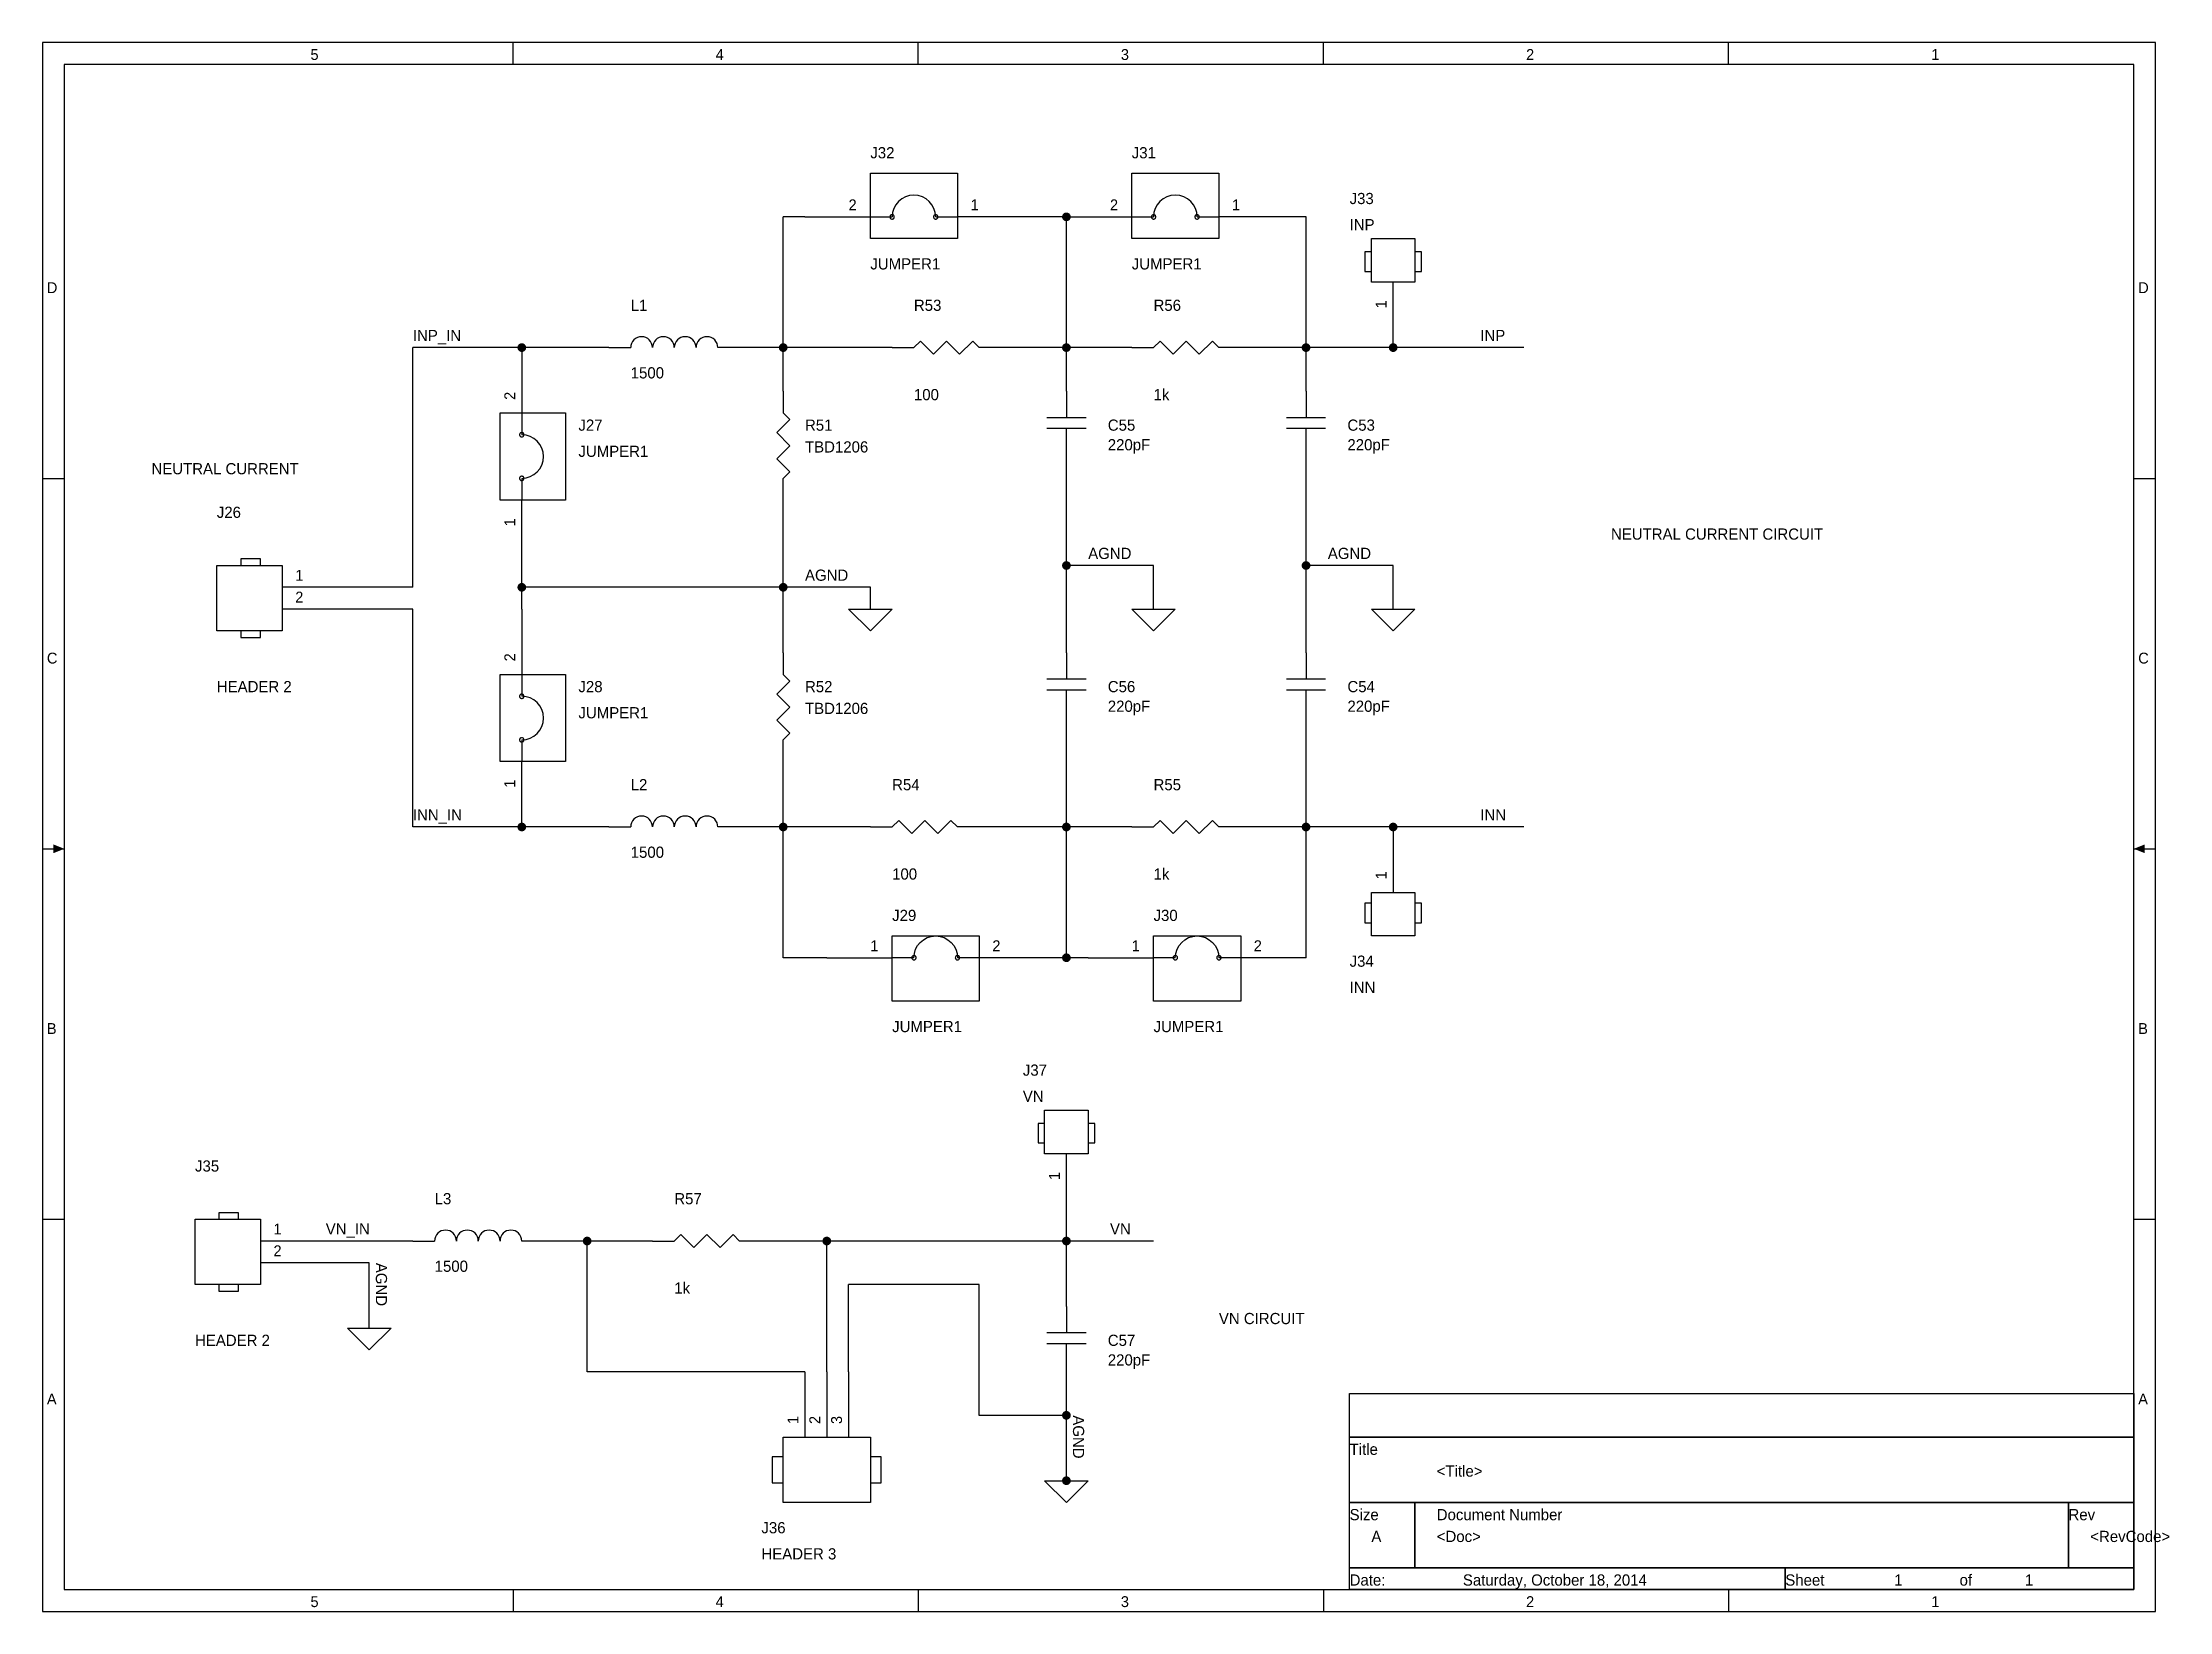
# Model space of a CAD drawing. Extents: x -0.1 to 9.66, y 0.1 to 7.3.
import ezdxf

# ---------------------------------------------------------------- set-up
doc = ezdxf.new("R2010")
doc.units = 0

msp = doc.modelspace()

# ---------------------------------------------------------------- linework, layer by layer
at = {"layer": 'PARTS'}
for p, q in [((3.4, 6.5), (3.7, 6.5)), ((4.4, 6.5), (4.1, 6.5)), ((4.6, 6.5), (4.9, 6.5)), ((5.6, 6.5), (5.3, 6.5)), ((6.1, 5.9), (6.1, 6.2)), ((2.1, 5.9), (2.1, 5.6)), ((2.5, 5.9), (2.6, 5.9)), ((3.1, 5.9), (3, 5.9)), ((3.8, 5.9), (3.9, 5.9)), ((4.3, 5.9), (4.2, 5.9)), ((4.9, 5.9), (5, 5.9)), ((5.4, 5.9), (5.3, 5.9)), ((3.3, 5.7), (3.3, 5.6)), ((4.6, 5.7), (4.6, 5.6)), ((5.7, 5.7), (5.7, 5.6)), ((4.6, 5.4), (4.6, 5.5)), ((5.7, 5.4), (5.7, 5.5)), ((3.3, 5.2), (3.3, 5.3)), ((2.1, 4.9), (2.1, 5.2)), ((1.3, 4.8), (1, 4.8)), ((1.3, 4.7), (1, 4.7)), ((2.1, 4.7), (2.1, 4.4)), ((3.3, 4.5), (3.3, 4.4)), ((4.6, 4.5), (4.6, 4.4)), ((5.7, 4.5), (5.7, 4.4)), ((4.6, 4.2), (4.6, 4.3)), ((5.7, 4.2), (5.7, 4.3)), ((3.3, 4), (3.3, 4.1)), ((2.1, 3.7), (2.1, 4)), ((2.5, 3.7), (2.6, 3.7)), ((3.1, 3.7), (3, 3.7)), ((3.7, 3.7), (3.8, 3.7)), ((4.2, 3.7), (4.1, 3.7)), ((4.9, 3.7), (5, 3.7)), ((5.4, 3.7), (5.3, 3.7)), ((6.1, 3.7), (6.1, 3.4)), ((3.5, 3.1), (3.8, 3.1)), ((4.5, 3.1), (4.2, 3.1)), ((4.7, 3.1), (5, 3.1)), ((5.7, 3.1), (5.4, 3.1)), ((4.6, 1.9), (4.6, 2.2)), ((1.2, 1.8), (0.9, 1.8)), ((1.6, 1.8), (1.7, 1.8)), ((2.2, 1.8), (2.1, 1.8)), ((2.7, 1.8), (2.8, 1.8)), ((3.2, 1.8), (3.1, 1.8)), ((1.2, 1.7), (0.9, 1.7)), ((4.6, 1.5), (4.6, 1.4)), ((4.6, 1.2), (4.6, 1.3)), ((3.4, 1.2), (3.4, 0.9)), ((3.5, 1.2), (3.5, 0.9)), ((3.6, 1.2), (3.6, 0.9))]:
    msp.add_line(p, q, dxfattribs=at)
for points in [[(4.1, 6.4), (3.7, 6.4), (3.7, 6.7), (4.1, 6.7)], [(5.3, 6.4), (4.9, 6.4), (4.9, 6.7), (5.3, 6.7)], [(6.2, 6.4), (6.2, 6.2), (6, 6.2), (6, 6.4)], [(2, 5.2), (2, 5.6), (2.3, 5.6), (2.3, 5.2)], [(0.7, 4.9), (1, 4.9), (1, 4.6), (0.7, 4.6)], [(2, 4), (2, 4.4), (2.3, 4.4), (2.3, 4)], [(6, 3.2), (6, 3.4), (6.2, 3.4), (6.2, 3.2)], [(3.8, 3.2), (4.2, 3.2), (4.2, 2.9), (3.8, 2.9)], [(5, 3.2), (5.4, 3.2), (5.4, 2.9), (5, 2.9)], [(4.7, 2.4), (4.7, 2.2), (4.5, 2.2), (4.5, 2.4)], [(0.6, 1.9), (0.9, 1.9), (0.9, 1.6), (0.6, 1.6)], [(3.3, 0.6), (3.3, 0.9), (3.7, 0.9), (3.7, 0.6)]]:
    msp.add_lwpolyline(points, close=True, dxfattribs=at)
for points in [[(4, 6.5, 1), (3.8, 6.5)], [(5.2, 6.5, 1), (5, 6.5)], [(2.65, 5.95, 0.4142), (2.6, 5.9)], [(2.7, 5.9, 0.4142), (2.65, 5.95)], [(2.75, 5.95, 0.4142), (2.7, 5.9)], [(2.8, 5.9, 0.4142), (2.75, 5.95)], [(2.85, 5.95, 0.4142), (2.8, 5.9)], [(2.9, 5.9, 0.4142), (2.85, 5.95)], [(2.95, 5.95, 0.4142), (2.9, 5.9)], [(3, 5.9, 0.4142), (2.95, 5.95)], [(2.1, 5.3, 1), (2.1, 5.5)], [(2.1, 4.1, 1), (2.1, 4.3)], [(2.65, 3.75, 0.4142), (2.6, 3.7)], [(2.7, 3.7, 0.4142), (2.65, 3.75)], [(2.75, 3.75, 0.4142), (2.7, 3.7)], [(2.8, 3.7, 0.4142), (2.75, 3.75)], [(2.85, 3.75, 0.4142), (2.8, 3.7)], [(2.9, 3.7, 0.4142), (2.85, 3.75)], [(2.95, 3.75, 0.4142), (2.9, 3.7)], [(3, 3.7, 0.4142), (2.95, 3.75)], [(3.9, 3.1, -1), (4.1, 3.1)], [(5.1, 3.1, -1), (5.3, 3.1)], [(1.75, 1.85, 0.4142), (1.7, 1.8)], [(1.8, 1.8, 0.4142), (1.75, 1.85)], [(1.85, 1.85, 0.4142), (1.8, 1.8)], [(1.9, 1.8, 0.4142), (1.85, 1.85)], [(1.95, 1.85, 0.4142), (1.9, 1.8)], [(2, 1.8, 0.4142), (1.95, 1.85)], [(2.05, 1.85, 0.4142), (2, 1.8)], [(2.1, 1.8, 0.4142), (2.05, 1.85)]]:
    msp.add_lwpolyline(points, format="xyb", dxfattribs=at)
for points in [[(3.7, 6.5), (3.8, 6.5)], [(4, 6.5), (4.1, 6.5)], [(4.9, 6.5), (5, 6.5)], [(5.2, 6.5), (5.3, 6.5)], [(6, 6.34), (6, 6.34), (5.97, 6.34), (5.97, 6.25), (6, 6.25)], [(6.2, 6.25), (6.2, 6.25), (6.23, 6.25), (6.23, 6.34), (6.2, 6.34)], [(3.9, 5.9), (3.93, 5.93)], [(3.93, 5.93), (3.99, 5.87)], [(3.99, 5.87), (4.05, 5.93)], [(4.05, 5.93), (4.11, 5.87)], [(4.11, 5.87), (4.17, 5.93)], [(4.17, 5.93), (4.2, 5.9)], [(5, 5.9), (5.03, 5.93)], [(5.03, 5.93), (5.09, 5.87)], [(5.09, 5.87), (5.15, 5.93)], [(5.15, 5.93), (5.21, 5.87)], [(5.21, 5.87), (5.27, 5.93)], [(5.27, 5.93), (5.3, 5.9)], [(2.1, 5.6), (2.1, 5.5)], [(3.33, 5.57), (3.27, 5.51)], [(3.3, 5.6), (3.33, 5.57)], [(4.51, 5.58), (4.69, 5.58)], [(4.6, 5.6), (4.6, 5.58)], [(5.61, 5.58), (5.79, 5.58)], [(5.7, 5.6), (5.7, 5.58)], [(3.27, 5.51), (3.33, 5.45)], [(4.51, 5.53), (4.69, 5.53)], [(4.6, 5.5), (4.6, 5.53)], [(5.61, 5.53), (5.79, 5.53)], [(5.7, 5.5), (5.7, 5.53)], [(3.33, 5.45), (3.27, 5.39)], [(3.27, 5.39), (3.33, 5.33)], [(2.1, 5.3), (2.1, 5.2)], [(3.33, 5.33), (3.3, 5.3)], [(0.9, 4.9), (0.9, 4.9), (0.9, 4.93), (0.81, 4.93), (0.81, 4.9)], [(3.6, 4.7), (3.8, 4.7)], [(3.7, 4.6), (3.6, 4.7)], [(3.8, 4.7), (3.7, 4.6)], [(4.9, 4.7), (5.1, 4.7)], [(5, 4.6), (4.9, 4.7)], [(5.1, 4.7), (5, 4.6)], [(6, 4.7), (6.2, 4.7)], [(6.1, 4.6), (6, 4.7)], [(6.2, 4.7), (6.1, 4.6)], [(0.81, 4.6), (0.81, 4.6), (0.81, 4.57), (0.9, 4.57), (0.9, 4.6)], [(2.1, 4.4), (2.1, 4.3)], [(3.3, 4.4), (3.33, 4.37)], [(4.6, 4.4), (4.6, 4.38)], [(5.7, 4.4), (5.7, 4.38)], [(3.33, 4.37), (3.27, 4.31)], [(3.27, 4.31), (3.33, 4.25)], [(4.51, 4.38), (4.69, 4.38)], [(4.51, 4.33), (4.69, 4.33)], [(4.6, 4.3), (4.6, 4.33)], [(5.61, 4.38), (5.79, 4.38)], [(5.61, 4.33), (5.79, 4.33)], [(5.7, 4.3), (5.7, 4.33)], [(3.33, 4.25), (3.27, 4.19)], [(3.27, 4.19), (3.33, 4.13)], [(3.33, 4.13), (3.3, 4.1)], [(2.1, 4.1), (2.1, 4)], [(3.8, 3.7), (3.83, 3.73)], [(3.83, 3.73), (3.89, 3.67)], [(3.89, 3.67), (3.95, 3.73)], [(3.95, 3.73), (4.01, 3.67)], [(4.01, 3.67), (4.07, 3.73)], [(4.07, 3.73), (4.1, 3.7)], [(5, 3.7), (5.03, 3.73)], [(5.03, 3.73), (5.09, 3.67)], [(5.09, 3.67), (5.15, 3.73)], [(5.15, 3.73), (5.21, 3.67)], [(5.21, 3.67), (5.27, 3.73)], [(5.27, 3.73), (5.3, 3.7)], [(6, 3.35), (6, 3.35), (5.97, 3.35), (5.97, 3.26), (6, 3.26)], [(6.2, 3.26), (6.2, 3.26), (6.23, 3.26), (6.23, 3.35), (6.2, 3.35)], [(3.9, 3.1), (3.8, 3.1)], [(4.2, 3.1), (4.1, 3.1)], [(5.1, 3.1), (5, 3.1)], [(5.4, 3.1), (5.3, 3.1)], [(4.5, 2.34), (4.5, 2.34), (4.47, 2.34), (4.47, 2.25), (4.5, 2.25)], [(4.7, 2.25), (4.7, 2.25), (4.73, 2.25), (4.73, 2.34), (4.7, 2.34)], [(0.8, 1.9), (0.8, 1.9), (0.8, 1.93), (0.71, 1.93), (0.71, 1.9)], [(2.8, 1.8), (2.83, 1.83)], [(2.83, 1.83), (2.89, 1.77)], [(2.89, 1.77), (2.95, 1.83)], [(2.95, 1.83), (3.01, 1.77)], [(3.01, 1.77), (3.07, 1.83)], [(3.07, 1.83), (3.1, 1.8)], [(0.71, 1.6), (0.71, 1.6), (0.71, 1.57), (0.8, 1.57), (0.8, 1.6)], [(1.3, 1.4), (1.5, 1.4)], [(1.4, 1.3), (1.3, 1.4)], [(1.5, 1.4), (1.4, 1.3)], [(4.51, 1.38), (4.69, 1.38)], [(4.6, 1.4), (4.6, 1.38)], [(4.51, 1.33), (4.69, 1.33)], [(4.6, 1.3), (4.6, 1.33)], [(3.3, 0.8), (3.3, 0.81), (3.25, 0.81), (3.25, 0.69), (3.3, 0.69)], [(3.7, 0.7), (3.7, 0.69), (3.75, 0.69), (3.75, 0.81), (3.7, 0.81)], [(4.5, 0.7), (4.7, 0.7)], [(4.6, 0.6), (4.5, 0.7)], [(4.7, 0.7), (4.6, 0.6)]]:
    msp.add_lwpolyline(points, dxfattribs=at)
for points in [[(3.81, 6.5, 0.0985), (3.8092, 6.5038, 0.0985), (3.8071, 6.5071, 0.0985), (3.8038, 6.5092, 0.0985), (3.8, 6.51, 0.0985), (3.7962, 6.5092, 0.0985), (3.7929, 6.5071, 0.0985), (3.7908, 6.5038, 0.0985), (3.79, 6.5, 0.0985), (3.7908, 6.4962, 0.0985), (3.7929, 6.4929, 0.0985), (3.7962, 6.4908, 0.0985), (3.8, 6.49, 0.0985), (3.8038, 6.4908, 0.0985), (3.8071, 6.4929, 0.0985), (3.8092, 6.4962, 0.0985)], [(4.01, 6.5, 0.0985), (4.0092, 6.5038, 0.0985), (4.0071, 6.5071, 0.0985), (4.0038, 6.5092, 0.0985), (4, 6.51, 0.0985), (3.9962, 6.5092, 0.0985), (3.9929, 6.5071, 0.0985), (3.9908, 6.5038, 0.0985), (3.99, 6.5, 0.0985), (3.9908, 6.4962, 0.0985), (3.9929, 6.4929, 0.0985), (3.9962, 6.4908, 0.0985), (4, 6.49, 0.0985), (4.0038, 6.4908, 0.0985), (4.0071, 6.4929, 0.0985), (4.0092, 6.4962, 0.0985)], [(5.01, 6.5, 0.0985), (5.0092, 6.5038, 0.0985), (5.0071, 6.5071, 0.0985), (5.0038, 6.5092, 0.0985), (5, 6.51, 0.0985), (4.9962, 6.5092, 0.0985), (4.9929, 6.5071, 0.0985), (4.9908, 6.5038, 0.0985), (4.99, 6.5, 0.0985), (4.9908, 6.4962, 0.0985), (4.9929, 6.4929, 0.0985), (4.9962, 6.4908, 0.0985), (5, 6.49, 0.0985), (5.0038, 6.4908, 0.0985), (5.0071, 6.4929, 0.0985), (5.0092, 6.4962, 0.0985)], [(5.21, 6.5, 0.0985), (5.2092, 6.5038, 0.0985), (5.2071, 6.5071, 0.0985), (5.2038, 6.5092, 0.0985), (5.2, 6.51, 0.0985), (5.1962, 6.5092, 0.0985), (5.1929, 6.5071, 0.0985), (5.1908, 6.5038, 0.0985), (5.19, 6.5, 0.0985), (5.1908, 6.4962, 0.0985), (5.1929, 6.4929, 0.0985), (5.1962, 6.4908, 0.0985), (5.2, 6.49, 0.0985), (5.2038, 6.4908, 0.0985), (5.2071, 6.4929, 0.0985), (5.2092, 6.4962, 0.0985)], [(2.11, 5.5, 0.0985), (2.1092, 5.5038, 0.0985), (2.1071, 5.5071, 0.0985), (2.1038, 5.5092, 0.0985), (2.1, 5.51, 0.0985), (2.0962, 5.5092, 0.0985), (2.0929, 5.5071, 0.0985), (2.0908, 5.5038, 0.0985), (2.09, 5.5, 0.0985), (2.0908, 5.4962, 0.0985), (2.0929, 5.4929, 0.0985), (2.0962, 5.4908, 0.0985), (2.1, 5.49, 0.0985), (2.1038, 5.4908, 0.0985), (2.1071, 5.4929, 0.0985), (2.1092, 5.4962, 0.0985)], [(2.11, 5.3, 0.0985), (2.1092, 5.3038, 0.0985), (2.1071, 5.3071, 0.0985), (2.1038, 5.3092, 0.0985), (2.1, 5.31, 0.0985), (2.0962, 5.3092, 0.0985), (2.0929, 5.3071, 0.0985), (2.0908, 5.3038, 0.0985), (2.09, 5.3, 0.0985), (2.0908, 5.2962, 0.0985), (2.0929, 5.2929, 0.0985), (2.0962, 5.2908, 0.0985), (2.1, 5.29, 0.0985), (2.1038, 5.2908, 0.0985), (2.1071, 5.2929, 0.0985), (2.1092, 5.2962, 0.0985)], [(2.11, 4.3, 0.0985), (2.1092, 4.3038, 0.0985), (2.1071, 4.3071, 0.0985), (2.1038, 4.3092, 0.0985), (2.1, 4.31, 0.0985), (2.0962, 4.3092, 0.0985), (2.0929, 4.3071, 0.0985), (2.0908, 4.3038, 0.0985), (2.09, 4.3, 0.0985), (2.0908, 4.2962, 0.0985), (2.0929, 4.2929, 0.0985), (2.0962, 4.2908, 0.0985), (2.1, 4.29, 0.0985), (2.1038, 4.2908, 0.0985), (2.1071, 4.2929, 0.0985), (2.1092, 4.2962, 0.0985)], [(2.11, 4.1, 0.0985), (2.1092, 4.1038, 0.0985), (2.1071, 4.1071, 0.0985), (2.1038, 4.1092, 0.0985), (2.1, 4.11, 0.0985), (2.0962, 4.1092, 0.0985), (2.0929, 4.1071, 0.0985), (2.0908, 4.1038, 0.0985), (2.09, 4.1, 0.0985), (2.0908, 4.0962, 0.0985), (2.0929, 4.0929, 0.0985), (2.0962, 4.0908, 0.0985), (2.1, 4.09, 0.0985), (2.1038, 4.0908, 0.0985), (2.1071, 4.0929, 0.0985), (2.1092, 4.0962, 0.0985)], [(3.91, 3.1, 0.0985), (3.9092, 3.1038, 0.0985), (3.9071, 3.1071, 0.0985), (3.9038, 3.1092, 0.0985), (3.9, 3.11, 0.0985), (3.8962, 3.1092, 0.0985), (3.8929, 3.1071, 0.0985), (3.8908, 3.1038, 0.0985), (3.89, 3.1, 0.0985), (3.8908, 3.0962, 0.0985), (3.8929, 3.0929, 0.0985), (3.8962, 3.0908, 0.0985), (3.9, 3.09, 0.0985), (3.9038, 3.0908, 0.0985), (3.9071, 3.0929, 0.0985), (3.9092, 3.0962, 0.0985)], [(4.11, 3.1, 0.0985), (4.1092, 3.1038, 0.0985), (4.1071, 3.1071, 0.0985), (4.1038, 3.1092, 0.0985), (4.1, 3.11, 0.0985), (4.0962, 3.1092, 0.0985), (4.0929, 3.1071, 0.0985), (4.0908, 3.1038, 0.0985), (4.09, 3.1, 0.0985), (4.0908, 3.0962, 0.0985), (4.0929, 3.0929, 0.0985), (4.0962, 3.0908, 0.0985), (4.1, 3.09, 0.0985), (4.1038, 3.0908, 0.0985), (4.1071, 3.0929, 0.0985), (4.1092, 3.0962, 0.0985)], [(5.11, 3.1, 0.0985), (5.1092, 3.1038, 0.0985), (5.1071, 3.1071, 0.0985), (5.1038, 3.1092, 0.0985), (5.1, 3.11, 0.0985), (5.0962, 3.1092, 0.0985), (5.0929, 3.1071, 0.0985), (5.0908, 3.1038, 0.0985), (5.09, 3.1, 0.0985), (5.0908, 3.0962, 0.0985), (5.0929, 3.0929, 0.0985), (5.0962, 3.0908, 0.0985), (5.1, 3.09, 0.0985), (5.1038, 3.0908, 0.0985), (5.1071, 3.0929, 0.0985), (5.1092, 3.0962, 0.0985)], [(5.31, 3.1, 0.0985), (5.3092, 3.1038, 0.0985), (5.3071, 3.1071, 0.0985), (5.3038, 3.1092, 0.0985), (5.3, 3.11, 0.0985), (5.2962, 3.1092, 0.0985), (5.2929, 3.1071, 0.0985), (5.2908, 3.1038, 0.0985), (5.29, 3.1, 0.0985), (5.2908, 3.0962, 0.0985), (5.2929, 3.0929, 0.0985), (5.2962, 3.0908, 0.0985), (5.3, 3.09, 0.0985), (5.3038, 3.0908, 0.0985), (5.3071, 3.0929, 0.0985), (5.3092, 3.0962, 0.0985)]]:
    msp.add_lwpolyline(points, format="xyb", close=True, dxfattribs=at)
at = {"layer": 'TITLE'}
for points in [[(-0.1, 0.1), (9.6, 0.1), (9.6, 7.3), (-0.1, 7.3)], [(0, 0.2), (9.5, 0.2), (9.5, 7.2), (0, 7.2)], [(5.9, 1.1), (9.5, 1.1), (9.5, 0.9), (5.9, 0.9)], [(5.9, 0.9), (9.5, 0.9), (9.5, 0.6), (5.9, 0.6)], [(5.9, 0.6), (6.2, 0.6), (6.2, 0.3), (5.9, 0.3)], [(6.2, 0.6), (9.2, 0.6), (9.2, 0.3), (6.2, 0.3)], [(9.2, 0.6), (9.5, 0.6), (9.5, 0.3), (9.2, 0.3)], [(5.9, 0.3), (7.9, 0.3), (7.9, 0.2), (5.9, 0.2)], [(7.9, 0.3), (9.5, 0.3), (9.5, 0.2), (7.9, 0.2)]]:
    msp.add_lwpolyline(points, close=True, dxfattribs=at)
for points in [[(2.06, 7.2), (2.06, 7.3)], [(3.92, 7.2), (3.92, 7.3)], [(5.78, 7.2), (5.78, 7.3)], [(7.64, 7.2), (7.64, 7.3)], [(-0.1, 5.3), (0, 5.3)], [(9.5, 5.3), (9.6, 5.3)], [(-0.1, 3.6), (0, 3.6)], [(9.5, 3.6), (9.6, 3.6)], [(-0.1, 1.9), (0, 1.9)], [(9.5, 1.9), (9.6, 1.9)], [(2.06, 0.2), (2.06, 0.1)], [(3.92, 0.2), (3.92, 0.1)], [(5.78, 0.2), (5.78, 0.1)], [(7.64, 0.2), (7.64, 0.1)]]:
    msp.add_lwpolyline(points, dxfattribs=at)
for points in [[(0, 3.6), (-0.05, 3.62), (-0.05, 3.58), (-0.05, 3.6)], [(0, 3.6), (-0.05, 3.62), (-0.05, 3.58), (-0.05, 3.6)], [(0, 3.6), (-0.05, 3.62), (-0.05, 3.58), (-0.05, 3.6)], [(9.5, 3.6), (9.55, 3.62), (9.55, 3.58), (9.55, 3.6)], [(9.5, 3.6), (9.55, 3.62), (9.55, 3.58), (9.55, 3.6)], [(9.5, 3.6), (9.55, 3.62), (9.55, 3.58), (9.55, 3.6)]]:
    msp.add_solid(points, dxfattribs=at)
at = {"layer": 'WIRE'}
for points in [[(3.3, 5.9), (3.3, 6.5)], [(3.4, 6.5), (3.3, 6.5)], [(4.6, 6.5), (4.4, 6.5)], [(4.6, 5.9), (4.6, 6.5)], [(5.7, 6.5), (5.6, 6.5)], [(5.7, 5.9), (5.7, 6.5)], [(1.6, 4.8), (1.6, 5.9)], [(2.1, 5.9), (1.6, 5.9)], [(2.5, 5.9), (2.1, 5.9)], [(3.3, 5.9), (3.1, 5.9)], [(3.8, 5.9), (3.3, 5.9)], [(3.3, 5.7), (3.3, 5.9)], [(4.6, 5.9), (4.3, 5.9)], [(4.9, 5.9), (4.6, 5.9)], [(4.6, 5.7), (4.6, 5.9)], [(5.7, 5.9), (5.4, 5.9)], [(5.7, 5.7), (5.7, 5.9)], [(6.1, 5.9), (5.7, 5.9)], [(6.7, 5.9), (6.1, 5.9)], [(4.6, 4.9), (4.6, 5.4)], [(5.7, 4.9), (5.7, 5.4)], [(3.3, 4.8), (3.3, 5.2)], [(2.1, 4.8), (2.1, 4.9)], [(4.6, 4.5), (4.6, 4.9)], [(5, 4.9), (4.6, 4.9)], [(5, 4.7), (5, 4.9)], [(5.7, 4.5), (5.7, 4.9)], [(6.1, 4.9), (5.7, 4.9)], [(6.1, 4.7), (6.1, 4.9)], [(1.6, 4.8), (1.3, 4.8)], [(2.1, 4.7), (2.1, 4.8)], [(3.3, 4.8), (2.1, 4.8)], [(3.3, 4.5), (3.3, 4.8)], [(3.7, 4.8), (3.3, 4.8)], [(3.7, 4.7), (3.7, 4.8)], [(1.6, 4.7), (1.3, 4.7)], [(1.6, 3.7), (1.6, 4.7)], [(4.6, 3.7), (4.6, 4.2)], [(5.7, 3.7), (5.7, 4.2)], [(3.3, 3.7), (3.3, 4)], [(2.1, 3.7), (1.6, 3.7)], [(2.5, 3.7), (2.1, 3.7)], [(3.3, 3.7), (3.1, 3.7)], [(3.3, 3.1), (3.3, 3.7)], [(3.7, 3.7), (3.3, 3.7)], [(4.6, 3.7), (4.2, 3.7)], [(4.9, 3.7), (4.6, 3.7)], [(4.6, 3.1), (4.6, 3.7)], [(5.7, 3.7), (5.4, 3.7)], [(5.7, 3.1), (5.7, 3.7)], [(6.1, 3.7), (5.7, 3.7)], [(6.7, 3.7), (6.1, 3.7)], [(3.5, 3.1), (3.3, 3.1)], [(4.6, 3.1), (4.5, 3.1)], [(4.7, 3.1), (4.6, 3.1)], [(4.6, 1.8), (4.6, 1.9)], [(1.6, 1.8), (1.2, 1.8)], [(2.4, 1.8), (2.2, 1.8)], [(2.4, 1.2), (2.4, 1.8)], [(2.7, 1.8), (2.4, 1.8)], [(3.5, 1.8), (3.2, 1.8)], [(4.6, 1.8), (3.5, 1.8)], [(3.5, 1.2), (3.5, 1.8)], [(4.6, 1.5), (4.6, 1.8)], [(5, 1.8), (4.6, 1.8)], [(1.4, 1.7), (1.2, 1.7)], [(1.4, 1.4), (1.4, 1.7)], [(3.6, 1.2), (3.6, 1.6)], [(4.2, 1.6), (3.6, 1.6)], [(4.2, 1), (4.2, 1.6)], [(3.4, 1.2), (2.4, 1.2)], [(4.6, 1), (4.6, 1.2)], [(4.6, 1), (4.2, 1)], [(4.6, 0.7), (4.6, 1)]]:
    msp.add_lwpolyline(points, dxfattribs=at)
at = {"layer": 'WIRE', "const_width": 0.02}
for points in [[(4.59, 6.5, 1), (4.61, 6.5, 1)], [(2.09, 5.9, 1), (2.11, 5.9, 1)], [(3.29, 5.9, 1), (3.31, 5.9, 1)], [(4.59, 5.9, 1), (4.61, 5.9, 1)], [(4.59, 5.9, 1), (4.61, 5.9, 1)], [(5.69, 5.9, 1), (5.71, 5.9, 1)], [(6.09, 5.9, 1), (6.11, 5.9, 1)], [(4.59, 4.9, 1), (4.61, 4.9, 1)], [(5.69, 4.9, 1), (5.71, 4.9, 1)], [(2.09, 4.8, 1), (2.11, 4.8, 1)], [(3.29, 4.8, 1), (3.31, 4.8, 1)], [(2.09, 3.7, 1), (2.11, 3.7, 1)], [(3.29, 3.7, 1), (3.31, 3.7, 1)], [(4.59, 3.7, 1), (4.61, 3.7, 1)], [(5.69, 3.7, 1), (5.71, 3.7, 1)], [(6.09, 3.7, 1), (6.11, 3.7, 1)], [(4.59, 3.1, 1), (4.61, 3.1, 1)], [(4.59, 3.1, 1), (4.61, 3.1, 1)], [(2.39, 1.8, 1), (2.41, 1.8, 1)], [(3.49, 1.8, 1), (3.51, 1.8, 1)], [(4.59, 1.8, 1), (4.61, 1.8, 1)], [(4.59, 1, 1), (4.61, 1, 1)], [(4.59, 0.7, 1), (4.61, 0.7, 1)]]:
    msp.add_lwpolyline(points, format="xyb", close=True, dxfattribs=at)

# ---------------------------------------------------------------- texts
at = {"layer": 'COMMENTS'}
for s, p in [('NEUTRAL CURRENT', (0.4, 5.3186)), ('NEUTRAL CURRENT CIRCUIT', (7.1, 5.0186)), ('VN CIRCUIT', (5.3, 1.4186))]:
    msp.add_text(s, height=0.0514, dxfattribs=at).set_placement(p)
at = {"layer": 'PARTS'}
for s, p in [('2', (3.6, 6.53)), ('1', (4.16, 6.53)), ('2', (4.8, 6.53)), ('1', (5.36, 6.53)), ('1', (1.06, 4.83)), ('2', (1.06, 4.73)), ('1', (3.7, 3.13)), ('2', (4.26, 3.13)), ('1', (4.9, 3.13)), ('2', (5.46, 3.13)), ('1', (0.96, 1.83)), ('2', (0.96, 1.73))]:
    msp.add_text(s, height=0.05, dxfattribs=at).set_placement(p)
for s, p in [('1', (6.07, 6.08)), ('2', (2.07, 5.66)), ('1', (2.07, 5.08)), ('2', (2.07, 4.46)), ('1', (2.07, 3.88)), ('1', (6.07, 3.46)), ('1', (4.57, 2.08)), ('1', (3.37, 0.96)), ('2', (3.47, 0.96)), ('3', (3.57, 0.96))]:
    msp.add_text(s, height=0.05, rotation=90, dxfattribs=at).set_placement(p)
at = {"layer": 'PARTTEXT'}
for s, p in [('J32', (3.7, 6.7686)), ('J31', (4.9, 6.7686)), ('J33', (5.9, 6.5586)), ('INP', (5.9, 6.4386)), ('JUMPER1', (3.7, 6.2586)), ('JUMPER1', (4.9, 6.2586)), ('L1', (2.6, 6.0686)), ('R53', (3.9, 6.0686)), ('R56', (5, 6.0686)), ('1500', (2.6, 5.7586)), ('100', (3.9, 5.6586)), ('1k', (5, 5.6586)), ('J27', (2.36, 5.5186)), ('R51', (3.4, 5.5186)), ('C55', (4.79, 5.5186)), ('C53', (5.89, 5.5186)), ('TBD1206', (3.4, 5.4186)), ('220pF', (4.79, 5.4286)), ('220pF', (5.89, 5.4286)), ('JUMPER1', (2.36, 5.3986)), ('J26', (0.7, 5.1186)), ('HEADER 2', (0.7, 4.3186)), ('J28', (2.36, 4.3186)), ('R52', (3.4, 4.3186)), ('C56', (4.79, 4.3186)), ('C54', (5.89, 4.3186)), ('JUMPER1', (2.36, 4.1986)), ('TBD1206', (3.4, 4.2186)), ('220pF', (4.79, 4.2286)), ('220pF', (5.89, 4.2286)), ('L2', (2.6, 3.8686)), ('R54', (3.8, 3.8686)), ('R55', (5, 3.8686)), ('1500', (2.6, 3.5586)), ('100', (3.8, 3.4586)), ('1k', (5, 3.4586)), ('J29', (3.8, 3.2686)), ('J30', (5, 3.2686)), ('J34', (5.9, 3.0586)), ('INN', (5.9, 2.9386)), ('JUMPER1', (3.8, 2.7586)), ('JUMPER1', (5, 2.7586)), ('J37', (4.4, 2.5586)), ('VN', (4.4, 2.4386)), ('J35', (0.6, 2.1186)), ('L3', (1.7, 1.9686)), ('R57', (2.8, 1.9686)), ('1500', (1.7, 1.6586)), ('1k', (2.8, 1.5586)), ('HEADER 2', (0.6, 1.3186)), ('C57', (4.79, 1.3186)), ('220pF', (4.79, 1.2286)), ('Title', (5.9, 0.8186)), ('J36', (3.2, 0.4586)), ('Size', (5.9, 0.5186)), ('Document Number', (6.3, 0.5186)), ('Rev', (9.2, 0.5186)), ('HEADER 3', (3.2, 0.3386)), ('Date:', (5.9, 0.2186)), ('Sheet', (7.9, 0.2186)), ('of', (8.7, 0.2186))]:
    msp.add_text(s, height=0.0514, dxfattribs=at).set_placement(p)
at = {"layer": 'TITLE'}
for s, height, p in [('5', 0.05, (1.13, 7.22)), ('4', 0.05, (2.99, 7.22)), ('3', 0.05, (4.85, 7.22)), ('2', 0.05, (6.71, 7.22)), ('1', 0.05, (8.57, 7.22)), ('D', 0.05, (-0.08, 6.15)), ('D', 0.05, (9.52, 6.15)), ('C', 0.05, (-0.08, 4.45)), ('C', 0.05, (9.52, 4.45)), ('B', 0.05, (-0.08, 2.75)), ('B', 0.05, (9.52, 2.75)), ('A', 0.05, (-0.08, 1.05)), ('A', 0.05, (9.52, 1.05)), ('<Title>', 0.0514, (6.3, 0.7186)), ('A', 0.0514, (6, 0.4186)), ('<Doc>', 0.0514, (6.3, 0.4186)), ('<RevCode>', 0.0514, (9.3, 0.4186)), ('Saturday, October 18, 2014', 0.0514, (6.42, 0.2186)), ('1', 0.0514, (8.4, 0.2186)), ('1', 0.0514, (9, 0.2186)), ('5', 0.05, (1.13, 0.12)), ('4', 0.05, (2.99, 0.12)), ('3', 0.05, (4.85, 0.12)), ('2', 0.05, (6.71, 0.12)), ('1', 0.05, (8.57, 0.12))]:
    msp.add_text(s, height=height, dxfattribs=at).set_placement(p)
at = {"layer": 'WIRETEXT'}
for s, p in [('INP_IN', (1.6, 5.93)), ('INP', (6.5, 5.93)), ('INP', (6.5, 5.93)), ('AGND', (4.7, 4.93)), ('AGND', (5.8, 4.93)), ('AGND', (3.4, 4.83)), ('INN_IN', (1.6, 3.73)), ('INN', (6.5, 3.73)), ('INN', (6.5, 3.73)), ('VN_IN', (1.2, 1.83)), ('VN', (4.8, 1.83))]:
    msp.add_text(s, height=0.0514, dxfattribs=at).set_placement(p)
for p in [(1.43, 1.7), (4.63, 1), (4.63, 1)]:
    msp.add_text('AGND', height=0.0514, rotation=270, dxfattribs=at).set_placement(p)

doc.saveas('drawing.dxf')
